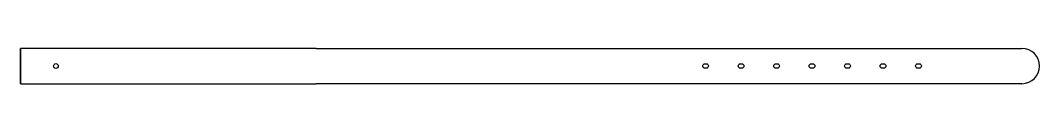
# Model space of a CAD drawing. Header units: millimetres. Extents: x 2398 to 3260, y 1510 to 1540.
import ezdxf

# ---------------------------------------------------------------- set-up
doc = ezdxf.new("R2010")
doc.units = ezdxf.units.MM

# ---------------------------------------------------------------- blocks, each defined once
blk = doc.blocks.new('*U3')
blk.add_lwpolyline([(1.18, 1.85, -1), (1.18, -1.85), (0, -1.85, -1), (0, 1.85)], format="xyb", close=True)
blk = doc.blocks.new('*U4')
at = {"color": 0, "linetype": 'ByBlock', "lineweight": -2, "transparency": 16777216, "rotation": 180}
for p in [(985.58, 50.69), (1015.58, 50.69), (1045.58, 50.69), (1075.58, 50.69), (1105.58, 50.69), (1135.58, 50.69), (1165.58, 50.69)]:
    blk.add_blockref('*U3', p, dxfattribs=at)

msp = doc.modelspace()

# ---------------------------------------------------------------- linework, layer by layer
for p, q in [((2648.12, 1540.42), (2398.12, 1540.42)), ((2398.12, 1540.42), (2398.12, 1510.42)), ((2398.12, 1510.42), (2398.12, 1540.42)), ((2648.12, 1540.42), (3244.97, 1540.42)), ((3259.97, 1525.42), (3259.97, 1525.42)), ((2398.12, 1510.42), (2648.12, 1510.42)), ((3244.97, 1510.42), (2648.12, 1510.42))]:
    msp.add_line(p, q)
msp.add_circle((2428.12, 1525.42), 2)
for start, end in [(0, 90), (270, 0)]:
    msp.add_arc((3244.97, 1525.42), 15, start, end)

# ---------------------------------------------------------------- block references
msp.add_blockref('*U4', (1992.54, 1474.74))

doc.saveas('drawing.dxf')
